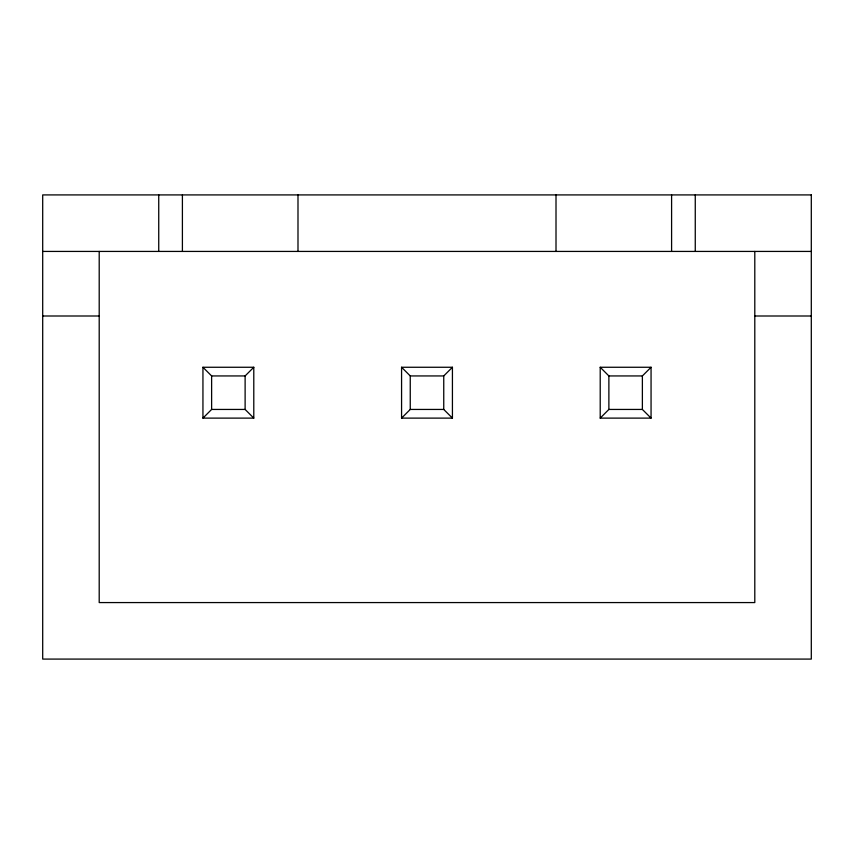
<?xml version="1.0" encoding="UTF-8"?>
<svg xmlns="http://www.w3.org/2000/svg" width="854" height="854" viewBox="0 0 854 854"><rect width="100%" height="100%" fill="white"/><g stroke="black" fill="none" stroke-linecap="round" stroke-linejoin="round"><path stroke-width="1.28" d="M202.942 418.118L211.621 409.44L211.621 375.941L202.942 367.263L253.787 367.263L253.787 418.118L202.942 418.118L202.942 367.263M253.787 418.118L245.119 409.44L245.119 375.941L253.787 367.263M401.572 418.118L410.251 409.44L410.251 375.941L401.572 367.263L452.428 367.263L452.428 418.118L401.572 418.118L401.572 367.263M452.428 418.118L443.749 409.44L443.749 375.941L452.428 367.263M600.213 418.118L608.881 409.44L608.881 375.941L600.213 367.263L651.058 367.263L651.058 418.118L600.213 418.118L600.213 367.263M651.058 418.118L642.379 409.44L642.379 375.941L651.058 367.263M42.7 251.428L811.3 251.428M42.7 316.001L99.203 316.001M754.797 316.001L811.3 316.001M211.621 375.941L245.119 375.941M410.251 375.941L443.749 375.941M608.881 375.941L642.379 375.941M211.621 409.44L245.119 409.44M410.251 409.44L443.749 409.44M608.881 409.44L642.379 409.44M754.797 251.428L754.797 602.572L99.203 602.572L99.203 251.428M695.263 194.915L695.263 251.428M671.596 194.915L671.596 251.428M556.007 194.915L556.007 251.428M297.993 194.915L297.993 251.428M182.404 194.915L182.404 251.428M158.737 194.915L158.737 251.428M811.3 194.915L42.7 194.915L42.7 659.085L811.3 659.085L811.3 194.915"/></g></svg>
